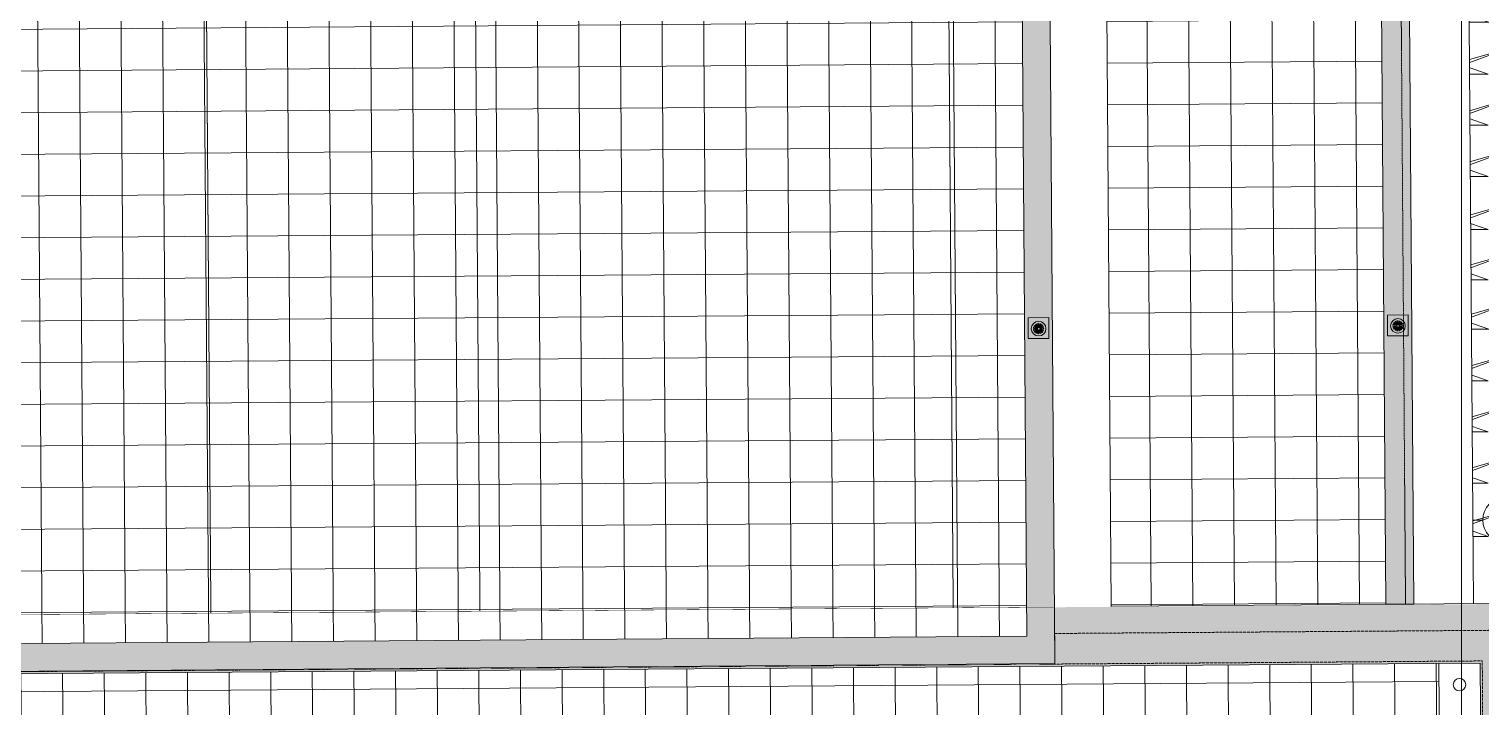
# Model space of a CAD drawing. Header units: millimetres. Extents: x 930469 to 1523124, y -120375 to 411163.
# Drawn here: x 1406103 to 1416567, y 204273 to 209154 of the extents above; entities that cross this region are included whole.
import ezdxf
from ezdxf.enums import TextEntityAlignment as Align

# ---------------------------------------------------------------- set-up
doc = ezdxf.new("R2010")
doc.units = ezdxf.units.MM
doc.set_wipeout_variables(frame=1)
doc.linetypes.add('CENTER', pattern=[3, 1.5, -0.5, 0.5, -0.5])
doc.linetypes.add('DASHED2', pattern=[0.375, 0.25, -0.125])
doc.layers.get('0').update_dxf_attribs({"color": 8, "lineweight": 0})
for name, color, linetype, lineweight in [('A-CUA', 8, 'Continuous', 0), ('A-DIM', 8, 'Continuous', 0), ('A-HATCH', 8, 'Continuous', 0), ('A-NET MANH', 8, 'Continuous', 0), ('A-NET THAY', 8, 'Continuous', 0), ('A-NOI THAT', 8, 'Continuous', 0), ('A-TRUC', 8, 'CENTER', 0), ('A-TUONG', 8, 'Continuous', 0), ('DIM', 8, 'Continuous', 0), ('hatch2', 8, 'Continuous', 0), ('hoan thien', 8, 'Continuous', 0), ('khuat 1', 8, 'DASHED2', 0), ('THAY', 8, 'Continuous', 0), ('thay1', 8, 'Continuous', 0), ('Xref Landscape 2020 05 04$0$cay', 8, 'Continuous', 0), ('Xref Landscape 2020 05 04$0$CDC-E-Lighting', 8, 'Continuous', 0), ('Xref Landscape 2020 05 04$0$MANH', 8, 'Continuous', 0), ('Xref Landscape 2020 05 04$0$THAY', 8, 'Continuous', 0), ('Xref Landscape 2020 05 04$0$tree', 8, 'Continuous', 0), ('Xref Landscape 2020 05 04$0$Xref Landscape$0$THAY', 8, 'Continuous', 0), ('Xref Mat bang tum$0$MANH', 8, 'Continuous', 0)]:
    doc.layers.add(name, color=color, linetype=linetype, lineweight=lineweight)
doc.styles.add('GHICHU-C', font='arial_1.ttf', dxfattribs={"width": 0.7})

# ---------------------------------------------------------------- blocks, each defined once
blk = doc.blocks.new('Xref Landscape 2020 05 04$0$li85')
for p, q in [((0, 100), (0, 250)), ((-100, 0), (-250, 0)), ((100, 0), (250, 0)), ((0, -100), (0, -250))]:
    blk.add_line(p, q)
for centre in [(0, 350), (-350, 0), (0, 0), (350, 0), (0, -350)]:
    blk.add_circle(centre, 100)
blk = doc.blocks.new('Xref Landscape 2020 05 04$0$A$C41D95FC2')
at = {"layer": 'Xref Landscape 2020 05 04$0$cay'}
blk.add_lwpolyline([(241, 198), (0, 347), (283, 219), (220, 332), (319, 226), (340, 573), (361, 212), (474, 417), (389, 191), (779, 304), (453, 184), (637, 120), (425, 120), (460, 0), (361, 127), (42, 99), (163, 156), (92, 177), (156, 184)], dxfattribs=at)
blk = doc.blocks.new('Xref Landscape 2020 05 04$0$truc2')
at = {"xscale": 0.001000000047497451, "yscale": 0.001000000047497451, "zscale": 0.001000000047497451}
for p in [(-0.339, -0.125), (-0.334, -0.48), (-0.339, -0.853), (-0.339, -1.221), (-0.339, -1.59), (-0.339, -1.973)]:
    blk.add_blockref('Xref Landscape 2020 05 04$0$A$C41D95FC2', p, dxfattribs=at)
blk = doc.blocks.new('goidon1')
at = {"layer": 'A-NOI THAT'}
for centre, radius, start, end in [((-363, -578), 1222, 77.5204, 102.8529), ((-2, 418), 662, 162.8591, 196.0737), ((-362, -2235), 2858, 90.7604, 96.0051), ((-1179, 432), 573, 337.4626, 19.8839), ((327, 454), 481, 166.8631, 208.0799), ((-2056, 475), 1961, 353.1614, 4.0954), ((412, 217), 1238, 169.3616, 189.8516), ((-494, -1895), 2357, 94.1302, 97.8931), ((1821, 237), 2630, 174.9636, 185.5175), ((-404, -2719), 3190, 94.6515, 97.2182), ((-404, -2719), 3190, 82.5896, 84.438), ((-494, -1895), 2357, 77.6998, 80.2681), ((-1081, 169), 1091, 350.4799, 13.8693), ((-994, 221), 1018, 346.7626, 13.379), ((-416, 1980), 1756, 262.103, 280.8907), ((-390, 1648), 1434, 260.0425, 281.3525), ((-356, 4718), 4726, 264.3735, 274.5114), ((-389, 2465), 2496, 260.3294, 279.2042)]:
    blk.add_arc(centre, radius, start, end, dxfattribs=at)
blk = doc.blocks.new('A$C19f5156c')
at = {"layer": 'A-NOI THAT'}
blk.add_lwpolyline([(-500, 0), (500, 0), (500, 2000), (-500, 2000)], close=True, dxfattribs=at)
at = {"layer": 'A-TUONG', "xscale": -1, "rotation": 180}
blk.add_blockref('goidon1', (382, 1904), dxfattribs=at)
blk = doc.blocks.new('A$C04972D1E')
at = {"ltscale": 0.5}
for p, q in [((-346, 0), (254, 0)), ((-346, -554), (-346, 0)), ((254, 0), (254, -554)), ((-346, -485), (254, -485)), ((254, -554), (-346, -554)), ((-296, -589), (-296, -574)), ((-296, -574), (204, -574)), ((204, -589), (-296, -589)), ((-254, -554), (-254, -574)), ((-239, -554), (-239, -574)), ((147, -554), (147, -574)), ((162, -554), (162, -574)), ((204, -574), (204, -589))]:
    blk.add_line(p, q, dxfattribs=at)
for centre, radius in [((-176, -134), 115), ((-176, -134), 92.3), ((-176, -134), 69.2), ((84, -134), 92.3), ((84, -134), 69.2), ((84, -134), 46.2), ((-176, -361), 92.3), ((-176, -361), 69.2), ((84, -361), 115), ((84, -361), 92.3), ((84, -361), 69.2), ((-176, -361), 46.2)]:
    blk.add_circle(centre, radius, dxfattribs=at)
blk = doc.blocks.new('chau rua bat don')
at = {"layer": 'A-NOI THAT'}
blk.add_line((-30, 165), (80, 165), dxfattribs=at)
for points in [[(175, 760), (-175, 760, 0.414214), (-225, 710), (-225, 50, 0.414214), (-175, 0), (175, 0, 0.414214), (225, 50), (225, 710, 0.414214)], [(-150, 60), (150, 60, 0.414214), (200, 110), (200, 360, 0.414214), (150, 410), (-150, 410, 0.414214), (-200, 360), (-200, 110, 0.414214)]]:
    blk.add_lwpolyline(points, format="xyb", close=True, dxfattribs=at)
for points in [[(-183, 695), (-183, 705), (174, 705), (174, 695)], [(-183, 659), (-183, 669), (174, 669), (174, 659)], [(-183, 627), (-183, 638), (174, 638), (174, 627)], [(-183, 596), (-183, 607), (174, 607), (174, 596)], [(-183, 562), (-183, 572), (174, 572), (174, 562)], [(-183, 529), (-183, 540), (174, 540), (174, 529)], [(-183, 495), (-183, 505), (174, 505), (174, 495)], [(-183, 463), (-183, 474), (174, 474), (174, 463)]]:
    blk.add_lwpolyline(points, close=True, dxfattribs=at)
for radius in [40, 30]:
    blk.add_circle((25, 165), radius, dxfattribs=at)
blk = doc.blocks.new('A$C1FA13597')
at = {"layer": 'A-NOI THAT'}
for p, q in [((367, 0), (367, 1780)), ((367, 1780), (1257, 1780)), ((1257, 1780), (1257, 0)), ((123, 1662), (504, 1694)), ((1500, 1662), (1119, 1694)), ((557, 1641), (557, 1271)), ((1066, 1641), (1066, 1271)), ((504, 1218), (123, 1250)), ((1119, 1218), (1500, 1250)), ((123, 1088), (504, 1121)), ((557, 1068), (557, 698)), ((1066, 1068), (1066, 698)), ((1500, 1088), (1119, 1121)), ((504, 645), (123, 677)), ((1119, 645), (1500, 677)), ((123, 530), (504, 563)), ((1500, 530), (1119, 563)), ((557, 510), (557, 140)), ((1066, 510), (1066, 140)), ((504, 87), (123, 119)), ((1119, 87), (1500, 119)), ((1257, 0), (367, 0))]:
    blk.add_line(p, q, dxfattribs=at)
for centre, radius, start, end in [((390, 1456), 390, 142.416, 217.584), ((99, 1674), 26.9, 333.4804, 131.3517), ((504, 1641), 52.9, 0, 90), ((1119, 1641), 52.9, 90, 180), ((1524, 1674), 26.9, 48.6483, 206.5196), ((1233, 1456), 390, 322.416, 37.584), ((390, 1456), 337, 142.416, 217.584), ((1233, 1456), 337, 322.416, 37.584), ((504, 1271), 52.9, 270, 0), ((1119, 1271), 52.9, 180, 270), ((99, 1238), 26.9, 228.6483, 26.5196), ((1524, 1238), 26.9, 153.4804, 311.3517), ((390, 883), 390, 142.416, 217.584), ((390, 883), 337, 142.416, 217.584), ((99, 1100), 26.9, 333.4804, 131.3517), ((504, 1068), 52.9, 0, 90), ((1119, 1068), 52.9, 90, 180), ((1524, 1100), 26.9, 48.6483, 206.5196), ((1233, 883), 337, 322.416, 37.584), ((1233, 883), 390, 322.416, 37.584), ((99, 665), 26.9, 228.6483, 26.5196), ((504, 698), 52.9, 270, 0), ((1119, 698), 52.9, 180, 270), ((1524, 665), 26.9, 153.4804, 311.3517), ((390, 325), 390, 142.416, 217.584), ((390, 325), 337, 142.416, 217.584), ((99, 542), 26.9, 333.4804, 131.3517), ((504, 510), 52.9, 0, 90), ((1119, 510), 52.9, 90, 180), ((1524, 542), 26.9, 48.6483, 206.5196), ((1233, 325), 337, 322.416, 37.584), ((1233, 325), 390, 322.416, 37.584), ((99, 107), 26.9, 228.6483, 26.5196), ((504, 140), 52.9, 270, 0), ((1119, 140), 52.9, 180, 270), ((1524, 107), 26.9, 153.4804, 311.3517)]:
    blk.add_arc(centre, radius, start, end, dxfattribs=at)
blk = doc.blocks.new('*U59')
for points in [[(65, 0), (65, 850), (25, 850), (25, 0)], [(25, 0), (0, 0), (0, -150), (40, -150), (40, -40), (25, -40)], [(875, 0), (900, 0), (900, -150), (860, -150), (860, -40), (875, -40)]]:
    blk.add_lwpolyline(points, close=True)
blk.add_arc((25, 0), 850, 0, 90)
blk = doc.blocks.new('*U167')
for p, q in [((50, 30), (775, 30)), ((50, 0), (775, 0)), ((100, 0), (100, 30)), ((100, 15), (725, 15)), ((725, 35), (725, 65)), ((725, 65), (1450, 65)), ((725, 35), (1450, 35)), ((725, 0), (725, 30)), ((775, 35), (775, 65)), ((775, 50), (1400, 50)), ((775, 0), (775, 30)), ((1400, 35), (1400, 65))]:
    blk.add_line(p, q)
for points in [[(0, 0), (50, 0), (50, 110), (0, 110)], [(1450, 0), (1500, 0), (1500, 110), (1450, 110)]]:
    blk.add_lwpolyline(points, close=True)
for points in [[(1450, 110), (50, 110)], [(1450, 0), (50, 0)]]:
    blk.add_lwpolyline(points)
at = {"style": 'GHICHU-C', "flags": 1}
for tag, p in [('TEN_CUA', (450, -74)), ('KICH_THUOC', (450, -190)), ('QUI_CACH', (450, -311))]:
    blk.add_attdef(tag, text='', height=50, dxfattribs=at).set_placement(p, align=Align.MIDDLE)
blk = doc.blocks.new('*U169')
for p, q in [((50, 30), (925, 30)), ((50, 0), (925, 0)), ((100, 0), (100, 30)), ((100, 15), (875, 15)), ((875, 35), (875, 65)), ((875, 65), (1750, 65)), ((875, 35), (1750, 35)), ((875, 0), (875, 30)), ((925, 35), (925, 65)), ((925, 50), (1700, 50)), ((925, 0), (925, 30)), ((1700, 35), (1700, 65))]:
    blk.add_line(p, q)
for points in [[(0, 0), (50, 0), (50, 110), (0, 110)], [(1750, 0), (1800, 0), (1800, 110), (1750, 110)]]:
    blk.add_lwpolyline(points, close=True)
for points in [[(1750, 110), (50, 110)], [(1750, 0), (50, 0)]]:
    blk.add_lwpolyline(points)
at = {"style": 'GHICHU-C', "flags": 1}
for tag, p in [('TEN_CUA', (450, -74)), ('KICH_THUOC', (450, -190)), ('QUI_CACH', (450, -311))]:
    blk.add_attdef(tag, text='', height=50, dxfattribs=at).set_placement(p, align=Align.MIDDLE)
blk = doc.blocks.new('*U170')
for p, q in [((50, 30), (475, 30)), ((50, 0), (475, 0)), ((100, 0), (100, 30)), ((100, 15), (425, 15)), ((425, 35), (425, 65)), ((425, 65), (850, 65)), ((425, 35), (850, 35)), ((425, 0), (425, 30)), ((475, 35), (475, 65)), ((475, 50), (800, 50)), ((475, 0), (475, 30)), ((800, 35), (800, 65))]:
    blk.add_line(p, q)
for points in [[(0, 0), (50, 0), (50, 110), (0, 110)], [(850, 0), (900, 0), (900, 110), (850, 110)]]:
    blk.add_lwpolyline(points, close=True)
for points in [[(850, 110), (50, 110)], [(850, 0), (50, 0)]]:
    blk.add_lwpolyline(points)
at = {"style": 'GHICHU-C', "flags": 1}
for tag, p in [('TEN_CUA', (450, -74)), ('KICH_THUOC', (450, -190)), ('QUI_CACH', (450, -311))]:
    blk.add_attdef(tag, text='', height=50, dxfattribs=at).set_placement(p, align=Align.MIDDLE)
blk = doc.blocks.new('TRUC')
at = {"layer": 'A-TRUC'}
for p, q in [((1081573, 99379), (1081573, 83109)), ((1086923, 99379), (1086923, 83109)), ((1090183, 99380), (1090183, 83109))]:
    blk.add_line(p, q, dxfattribs=at)
blk = doc.blocks.new('Xref Mat bang tum$0$A$C0C9E3F9A')
for p, q in [((-13, 65), (17, 62)), ((-13, 56), (17, 59)), ((-11, 73), (17, 64)), ((-11, 48), (17, 57)), ((-8, 80), (18, 65)), ((-8, 41), (18, 56)), ((-3, 87), (19, 67)), ((-3, 34), (19, 54)), ((3, 92), (21, 68)), ((3, 28), (21, 52)), ((10, 97), (22, 70)), ((10, 24), (22, 51)), ((18, 99), (24, 70)), ((18, 22), (24, 51)), ((26, 100), (26, 70)), ((26, 21), (26, 51)), ((35, 99), (29, 70)), ((35, 22), (29, 51)), ((43, 97), (30, 70)), ((43, 24), (30, 51)), ((50, 92), (32, 68)), ((50, 28), (32, 52)), ((56, 87), (34, 67)), ((56, 34), (34, 54)), ((61, 80), (35, 65)), ((61, 41), (35, 56)), ((64, 73), (36, 64)), ((66, 65), (36, 62)), ((66, 56), (36, 59)), ((64, 48), (36, 57))]:
    blk.add_line(p, q)
blk.add_lwpolyline([(-56, -17), (106, -17), (106, 145), (-56, 145)], close=True)
blk.add_circle((26, 60), 57.1)
for radius, start, end in [(39.6, 162, 174), (39.6, 186, 198), (39.6, 138, 150), (39.6, 210, 222), (39.6, 114, 126), (39.6, 234, 246), (9.89, 162, 174), (9.89, 186, 198), (39.6, 90, 102), (9.89, 138, 150), (9.89, 210, 222), (39.6, 258, 270), (9.89, 114, 126), (9.89, 234, 246), (9.89, 90, 102), (9.89, 258, 270), (9.89, 66, 78), (9.89, 282, 294), (9.89, 42, 54), (9.89, 306, 318), (39.6, 66, 78), (9.89, 18, 30), (9.89, 330, 342), (39.6, 282, 294), (9.89, 354, 6), (39.6, 42, 54), (39.6, 306, 318), (39.6, 18, 30), (39.6, 330, 342), (39.6, 354, 6)]:
    blk.add_arc((26, 60), radius, start, end)
blk = doc.blocks.new('mb mai')
at = {"layer": 'thay1'}
blk.add_lwpolyline([(-50, -50), (-49, -13875), (-11879, -13877), (-11879, -50)], close=True, dxfattribs=at)
blk.add_wipeout([(-12054, 124), (124, 124), (124, -14051), (-12054, -14051)]).dxf.layer = 'THAY'
at = {"layer": 'hatch2'}
h = blk.add_hatch(dxfattribs=at)
h.set_pattern_fill('DOTS', color=256, scale=600)
h.set_pattern_definition([(0, (-106734.907, 3554.58), (18.75, 37.5), [0, -37.5])])
h.paths.add_polyline_path([(124, 124), (-12054, 124), (-12054, -14051), (124, -14051)])
h.paths.add_polyline_path([(-300, -300), (-11629, -300), (-11629, -13632), (-300, -13632)], flags=16)
h = blk.add_hatch(dxfattribs=at)
h.set_pattern_fill('_USER', color=256, scale=300, double=1, pattern_type=0)
h.set_pattern_definition([(270, (-56502.16, -262168.8), (300, -6e-14), []), (0, (-56502.16, -262168.8), (0, 300), [])])
h.paths.add_polyline_path([(-599, -13625), (-599, -300), (-11330, -300), (-11330, -13627)])
h.paths.add_polyline_path([(-11064, -13062), (-11064, -865), (-865, -865), (-865, -13062)], flags=16)
h.paths.add_polyline_path([(-10652, -12650), (-10652, -1277), (-1277, -1277), (-1277, -12650)], flags=0)
h.paths.add_polyline_path([(-10269, -12267), (-10269, -1660), (-1660, -1660), (-1660, -12267)], flags=0)
h.paths.add_polyline_path([(-7365, -12054), (-8295, -12054), (-8295, -9224), (-7365, -9224)], flags=0)
h.paths.add_polyline_path([(-5595, -8415), (-6525, -8415), (-6525, -4195), (-5595, -4195)], flags=0)
h.paths.add_polyline_path([(-7365, -8524), (-8295, -8524), (-8295, -4195), (-7365, -4195)], flags=0)
h.paths.add_polyline_path([(-9135, -12037), (-10065, -12037), (-10065, -9207), (-9135, -9207)], flags=0)
h.paths.add_polyline_path([(-9135, -8507), (-10065, -8507), (-10065, -4197), (-9135, -4197)], flags=0)
at = {"layer": 'A-DIM', "ltscale": 3}
blk.add_lwpolyline([(-3366, -285), (-3366, 124), (-11644, 124), (-11644, -285)], close=True, dxfattribs=at)
at = {"layer": 'hatch2'}
blk.add_lwpolyline([(-599, -13625), (-599, -300)], dxfattribs=at)
blk.add_circle((-450, -455), 45, dxfattribs=at)
at = {"layer": 'khuat 1', "ltscale": 7}
for points in [[(-65, -65), (-64, -13860), (-11864, -13862), (-11864, -65)], [(-285, -285), (-284, -13640), (-11644, -13642), (-11644, -285)]]:
    blk.add_lwpolyline(points, close=True, dxfattribs=at)
at = {"layer": 'thay1'}
blk.add_lwpolyline([(-300, -300), (-299, -13625), (-11629, -13627), (-11629, -300)], close=True, dxfattribs=at)
blk.add_wipeout([(-11644, -285), (-11646, 124), (-3366, 124), (-3366, -285)]).dxf.layer = 'A-DIM'
blk = doc.blocks.new('tiep dan')
at = {"layer": 'A-NOI THAT'}
for p, q in [((1136436, 88935), (1138436, 89385)), ((1139496, 88925), (1141496, 89375))]:
    blk.add_line(p, q, dxfattribs=at)
for points in [[(1136436, 88935), (1138436, 88935), (1138436, 89385), (1136436, 89385)], [(1141496, 88925), (1139496, 88925), (1139496, 89375), (1141496, 89375)], [(1141626, 89435), (1142181, 89435), (1142181, 88635), (1141626, 88635)], [(1136436, 87535), (1136936, 87535), (1136936, 87935), (1136436, 87935)], [(1141496, 87525), (1140996, 87525), (1140996, 87925), (1141496, 87925)], [(1136436, 86135), (1136936, 86135), (1136936, 86535), (1136436, 86535)], [(1141496, 86125), (1140996, 86125), (1140996, 86525), (1141496, 86525)]]:
    blk.add_lwpolyline(points, close=True, dxfattribs=at)
blk.add_lwpolyline([(1142181, 88878), (1142181, 88278), (1142181, 85859), (1141626, 85859), (1141626, 88635), (1142181, 88635)], dxfattribs=at)
at = {"layer": 'A-TUONG'}
for p, q in [((1141511, 89410), (1141511, 85110)), ((1141511, 89410), (1141611, 89410)), ((1141611, 89410), (1141611, 85110))]:
    blk.add_line(p, q, dxfattribs=at)
for points in [[(1144871, 92510), (1144872, 89725), (1145072, 89725), (1145071, 97580), (1144871, 97580), (1144871, 92710)], [(1136411, 84910), (1136211, 84910), (1136211, 85695), (1136411, 85695), (1136411, 85110), (1141511, 85110)], [(1144872, 85110), (1144871, 85495), (1145071, 85495), (1145071, 84910), (1136211, 84910)]]:
    blk.add_lwpolyline(points, dxfattribs=at)
for points in [[(1136211, 88430), (1136411, 88430), (1136411, 87525), (1136211, 87525)], [(1145072, 87025), (1144872, 87025), (1144872, 88195), (1145071, 88195)]]:
    blk.add_lwpolyline(points, close=True, dxfattribs=at)
at = {"layer": 'hoan thien'}
for points in [[(1143911, 97565), (1143911, 97830), (1145122, 97830), (1145122, 89710), (1144857, 89710), (1144857, 90295), (1143941, 90295)], [(1143911, 97810), (1145102, 97810), (1145102, 89710)], [(1136426, 87510), (1136161, 87510), (1136161, 88445), (1136426, 88445), (1136426, 85125), (1141496, 85125), (1141496, 89425), (1141626, 89425), (1141626, 85125), (1144857, 85125), (1144857, 85510), (1145121, 85510), (1145121, 84910)], [(1136181, 87510), (1136181, 88445)], [(1144857, 88210), (1144857, 87010), (1145122, 87010), (1145122, 88210)], [(1144857, 88210), (1145122, 88210)], [(1145102, 88210), (1145102, 87010)], [(1136161, 84910), (1136161, 85710), (1136426, 85710)], [(1136181, 84910), (1136181, 85710)], [(1145101, 85510), (1145101, 84910)]]:
    blk.add_lwpolyline(points, dxfattribs=at)
at = {"layer": 'A-CUA', "rotation": 90}
blk.add_blockref('*U59', (1136186, 89345), dxfattribs=at)
at = {"layer": 'A-CUA', "extrusion": (0, 0, -1), "zscale": -1, "rotation": 90}
for name, p in [('*U167', (-1144872, 88210)), ('*U170', (-1136211, 88445)), ('*U169', (-1136211, 85710)), ('*U167', (-1144871, 85510))]:
    blk.add_blockref(name, p, dxfattribs=at)
at = {"layer": 'A-NET THAY', "rotation": 180}
blk.add_blockref('chau rua bat don', (1141903, 87520), dxfattribs=at)
at = {"layer": 'A-NOI THAT'}
for name, p, rotation in [('A$C19f5156c', (1138436, 88435), 90), ('A$C1FA13597', (1143077, 88399), 270), ('A$C19f5156c', (1138436, 87035), 90), ('A$C19f5156c', (1138436, 85635), 90), ('A$C04972D1E', (1141672, 85555), 89.99999910120309)]:
    blk.add_blockref(name, p, dxfattribs=dict(at, rotation=rotation))
at = {"layer": 'A-NOI THAT', "xscale": -0.9999999999999999, "rotation": 270}
for p in [(1139496, 88425), (1139496, 87025), (1139496, 85625)]:
    blk.add_blockref('A$C19f5156c', p, dxfattribs=at)
blk.add_wipeout([(1135040, 102630), (1143149, 102630), (1145409, 100370), (1145411, 85900), (1145881, 85900), (1145881, 71720), (1133700, 71720), (1133700, 98770), (1136160, 98770), (1136160, 99530), (1135040, 99530)]).dxf.layer = 'A-NET THAY'
at = {"layer": 'A-HATCH'}
h = blk.add_hatch(color=256, dxfattribs=at)
h.dxf.hatch_style = 1
h.paths.add_polyline_path([(1135025, 102380), (1142865, 102380), (1144979, 100266), (1144980, 85900), (1144780, 85900), (1144779, 100183), (1142782, 102180), (1135025, 102180)])
at = {"layer": 'hatch2'}
h = blk.add_hatch(dxfattribs=at)
h.set_pattern_fill('_USER', color=256, scale=300, double=1, pattern_type=0)
h.set_pattern_definition([(0, (34147.72, 1e-11), (9e-16, 300), []), (90, (34147.72, 1e-11), (-300, 2e-14), [])])
h.paths.add_polyline_path([(1144779, 100183), (1142782, 102180), (1135025, 102180), (1135025, 99530), (1141810, 99530), (1141810, 98770), (1142800, 98770), (1142800, 85900), (1144780, 85900)])
at = {"layer": 'A-DIM'}
blk.add_lwpolyline([(1138250, 98160), (1138250, 85690)], dxfattribs=at)
at = {"layer": 'A-HATCH'}
blk.add_lwpolyline([(1135025, 102380), (1142865, 102380), (1144979, 100266), (1144980, 85900), (1144780, 85900), (1144779, 100183), (1142782, 102180), (1135025, 102180)], close=True, dxfattribs=at)
at = {"layer": 'A-TUONG', "ltscale": 3}
blk.add_line((1142800, 85900), (1142800, 85490), dxfattribs=at)
at = {"layer": 'A-TUONG'}
for points in [[(1141810, 99530), (1141810, 99530), (1135040, 99530), (1135040, 102630), (1143149, 102630), (1145409, 100370), (1145411, 85900)], [(1135025, 102380), (1142865, 102380), (1144979, 100266), (1144980, 85900)], [(1135025, 102180), (1142782, 102180), (1144779, 100183), (1144780, 85900)]]:
    blk.add_lwpolyline(points, dxfattribs=at)
for points in [[(1133700, 98770), (1142800, 98770), (1142800, 85900), (1145881, 85900), (1145881, 71720), (1133700, 71720)], [(1134110, 85490), (1145471, 85490), (1145471, 72130), (1134110, 72130)]]:
    blk.add_lwpolyline(points, close=True, dxfattribs=at)
at = {"layer": 'A-TRUC'}
blk.add_blockref('TRUC', (54738, 0), dxfattribs=at)
at = {"layer": 'Xref Mat bang tum$0$MANH', "xscale": 0.9248296296296289, "yscale": 0.9248296296296289, "zscale": 0.9248296296296289}
for p in [(1142267, 87847), (1144857, 87848)]:
    blk.add_blockref('Xref Mat bang tum$0$A$C0C9E3F9A', p, dxfattribs=at)
at = {"layer": 'DIM'}
blk.add_blockref('mb mai', (1145756, 85772), dxfattribs=at)
at = {"layer": 'A-HATCH'}
h = blk.add_hatch(color=256, dxfattribs=at)
h.dxf.hatch_style = 1
h.paths.add_polyline_path([(1134110, 98360), (1142390, 98360), (1142390, 85490), (1134110, 85490)])
h.paths.add_polyline_path([(1134310, 98160), (1142190, 98160), (1142190, 85690), (1134310, 85690)], flags=16)
at = {"layer": 'hatch2'}
h = blk.add_hatch(dxfattribs=at)
h.set_pattern_fill('_USER', color=256, scale=300, double=1, pattern_type=0)
h.set_pattern_definition([(0, (17452.35, 0), (9e-16, 300), []), (90, (17452.35, 0), (-300, 2e-14), [])])
h.paths.add_polyline_path([(1134310, 98160), (1142190, 98160), (1142190, 85690), (1134310, 85690)])
at = {"layer": 'A-HATCH'}
for points in [[(1134110, 98360), (1142390, 98360), (1142390, 85490), (1134110, 85490)], [(1134310, 98160), (1142190, 98160), (1142190, 85690), (1134310, 85690)]]:
    blk.add_lwpolyline(points, close=True, dxfattribs=at)
at = {"layer": 'A-TUONG'}
for points in [[(1134110, 98360), (1142390, 98360), (1142390, 85490), (1134110, 85490)], [(1134310, 98160), (1142190, 98160), (1142190, 85690), (1134310, 85690)]]:
    blk.add_lwpolyline(points, close=True, dxfattribs=at)
blk = doc.blocks.new('Xref Landscape 2020 05 04$0$hangrao')
at = {"layer": 'Xref Landscape 2020 05 04$0$Xref Landscape$0$THAY'}
blk.add_line((66755, 22222), (66755, -37220), dxfattribs=at)

msp = doc.modelspace()

# ---------------------------------------------------------------- hatches: boundary and pattern name
at = {"layer": 'Xref Landscape 2020 05 04$0$tree'}
h = msp.add_hatch(dxfattribs=at)
h.set_pattern_fill('CROSS', color=256, scale=500000, angle=197.05515)
h.set_pattern_definition([(180, (1310021.84, 208353.02), (-124.99999, -125.00002), [62.5, -187.49998]), (270, (1309990.59, 208384.27), (124.99999, -125.00002), [62.5, -187.50003])])
edge = h.paths.add_edge_path(flags=16)
edge.add_line((1416036.2, 191243), (1416036.2, 185553))
edge.add_line((1416036.2, 185553), (1414499.1, 185553))
edge.add_ellipse((1404721.8, 179978), major_axis=(5274.3, 9942.7), ratio=0.9999998, start_angle=327.63672, end_angle=332.35973)
edge.add_line((1414006.8, 186339.1), (1414006.8, 191243))
edge.add_line((1414006.8, 191243), (1416036.2, 191243))
h.paths.add_polyline_path([(1405691.8, 196323), (1405691.8, 191633), (1405377, 191633), (1405377, 196323)], flags=0)
h.paths.add_polyline_path([(1405691.8, 196323), (1405691.8, 191633), (1405377, 191633), (1405377, 196323)], flags=16)
h.paths.add_polyline_path([(1405690.8, 196322), (1405690.8, 191634), (1405377, 191634), (1405377, 196322)], flags=0)
edge = h.paths.add_edge_path()
edge.add_line((1400736.8, 168412.4), (1402110.9, 167038.3))
edge.add_line((1402110.9, 167038.3), (1402021.8, 177683))
edge.add_line((1402021.8, 177683), (1404721.8, 177683))
edge.add_ellipse((1404721.8, 179978), major_axis=(0.1, 2295), ratio=0.9999997, start_angle=180.0023, end_angle=360.0023)
edge.add_line((1404721.8, 182273), (1403121.8, 182273))
edge.add_line((1403121.8, 182273), (1403121.8, 182388))
edge.add_line((1403121.8, 182388), (1401991, 182198.9))
edge.add_line((1401991, 182198.9), (1401116, 181323.9))
edge.add_line((1401116, 181323.9), (1400736.8, 168412.4))
h.paths.add_polyline_path([(1414065.1, 161513.3), (1415143.5, 162713.3)])
edge = h.paths.add_edge_path()
edge.add_line((1413921.8, 167005.8), (1413921.8, 167038.3))
edge.add_line((1413921.8, 167038.3), (1416426.8, 167038.3))
edge.add_line((1416426.8, 167038.3), (1416426.8, 219575.1))
edge.add_line((1416426.8, 219575.1), (1416415.4, 219686.3))
edge.add_line((1416415.4, 219686.3), (1416121.8, 219392.4))
edge.add_line((1416121.8, 219392.4), (1416121.8, 218553))
edge.add_line((1416121.8, 218553), (1415851.8, 218553))
edge.add_line((1415851.8, 218553), (1415851.8, 218603))
edge.add_line((1415851.8, 218603), (1411281.8, 218603))
edge.add_line((1411281.8, 218603), (1411281.8, 217503))
edge.add_line((1411281.8, 217503), (1415723.5, 217503))
edge.add_line((1415723.5, 217503), (1415720.2, 205652.7))
edge.add_line((1415720.2, 205652.7), (1412642.1, 205653.2))
edge.add_line((1412642.1, 205653.2), (1412641.9, 203932.8))
edge.add_line((1412641.9, 203932.8), (1415892.5, 203933))
edge.add_line((1415892.5, 203933), (1415892.6, 191733))
edge.add_line((1415892.6, 191733), (1405692, 191733))
edge.add_line((1405692, 191733), (1405692.1, 203933))
edge.add_line((1405692.1, 203933), (1408942, 203933))
edge.add_line((1408942, 203933), (1408942.1, 205599.7))
edge.add_line((1408942.1, 205599.7), (1403221.8, 205603))
edge.add_ellipse((1402924.3, 205100.5), major_axis=(0.5, 584), ratio=0.9999997, start_angle=-30.58245, end_angle=120.6746)
edge.add_line((1402421.8, 204803), (1402421.8, 192103))
edge.add_ellipse((1403085.2, 191823), major_axis=(0.1, 720), ratio=0.9999997, start_angle=67.12239, end_angle=182.92765)
edge.add_line((1403121.8, 191103.9), (1403121.8, 191233))
edge.add_line((1403121.8, 191233), (1404721.8, 191233))
edge.add_ellipse((1404738.6, 180009.3), major_axis=(0.1, 11223.7), ratio=0.9999997, start_angle=240.12129, end_angle=360.08587, ccw=False)
edge.add_line((1414470.4, 174418), (1416036.8, 174418))
edge.add_line((1416036.8, 174418), (1416036.8, 172188))
edge.add_line((1416036.8, 172188), (1413806.8, 172188))
edge.add_line((1413806.8, 172188), (1413806.8, 173424.2))
edge.add_ellipse((1404781.4, 179738), major_axis=(-1, 11014.6), ratio=0.9999997, start_angle=180.20532, end_angle=235.01989, ccw=False)
edge.add_line((1404821.9, 168723.5), (1404421.8, 168723))
edge.add_line((1404421.8, 168723), (1402021.8, 168723))
edge.add_line((1402021.8, 168723), (1402078.7, 167070.8))
edge.add_line((1402078.7, 167070.8), (1413921.8, 167005.8))
h.paths.add_polyline_path([(1414021.8, 167023.3), (1416426.8, 167023.3), (1416426.8, 167107.8), (1414021.8, 167107.8)])
h.paths.add_polyline_path([(1414021.8, 166773.3), (1416426.8, 166773.3), (1416426.8, 166823.3), (1414021.8, 166823.3)])
h.paths.add_polyline_path([(1416426.8, 166301.3), (1416426.8, 166164.3), (1416426.8, 165452.7)])

# ---------------------------------------------------------------- linework, layer by layer
msp.add_lwpolyline([(1409292, 206003), (1412591.2, 206003)])
at = {"layer": 'Xref Landscape 2020 05 04$0$MANH'}
for p, q in [((1409292, 206003), (1409292, 203933)), ((1403221.9, 205853), (1409142, 205849.8)), ((1409142, 205849.8), (1409142, 203933))]:
    msp.add_line(p, q, dxfattribs=at)
at = {"layer": 'Xref Landscape 2020 05 04$0$THAY'}
msp.add_line((1403221.8, 206003), (1409292, 206003), dxfattribs=at)
for points in [[(1412292, 203933), (1412292, 206003), (1415371.8, 206003), (1415371.8, 217303), (1406117.3, 217303), (1403376.8, 217303), (1402876.8, 217803), (1402876.8, 218453)], [(1412442, 203933), (1412442, 205853), (1415521.8, 205853), (1415521.8, 217453), (1411281.8, 217453)], [(1409292, 206003), (1409292, 203933)], [(1412292, 206003), (1412292, 203933)]]:
    msp.add_lwpolyline(points, dxfattribs=at)

# ---------------------------------------------------------------- block references
at = {"xscale": 1000, "yscale": 1000, "zscale": 1000}
for p in [(1416320.4, 209562.5), (1416320.4, 207354.2)]:
    msp.add_blockref('Xref Landscape 2020 05 04$0$truc2', p, dxfattribs=at)
at = {"layer": 'Xref Landscape 2020 05 04$0$CDC-E-Lighting', "xscale": 1.599999847666705, "yscale": 1.599999847666705, "zscale": 1.599999847666705, "rotation": 180.0000002438593}
for p in [(1416180.2, 205619.1), (1408415.2, 204774.4)]:
    msp.add_blockref('Xref Landscape 2020 05 04$0$li85', p, dxfattribs=at)

# ---------------------------------------------------------------- next in the draw order: block references
at = {"layer": 'A-NET MANH', "rotation": 0.417533735315358}
msp.add_blockref('tiep dan', (271759.1, 110772.4), dxfattribs=at)

# ---------------------------------------------------------------- next in the draw order: block references
at = {"layer": 'Xref Landscape 2020 05 04$0$CDC-E-Lighting'}
msp.add_blockref('Xref Landscape 2020 05 04$0$hangrao', (1349671.8, 197453), dxfattribs=at)

doc.saveas('drawing.dxf')
